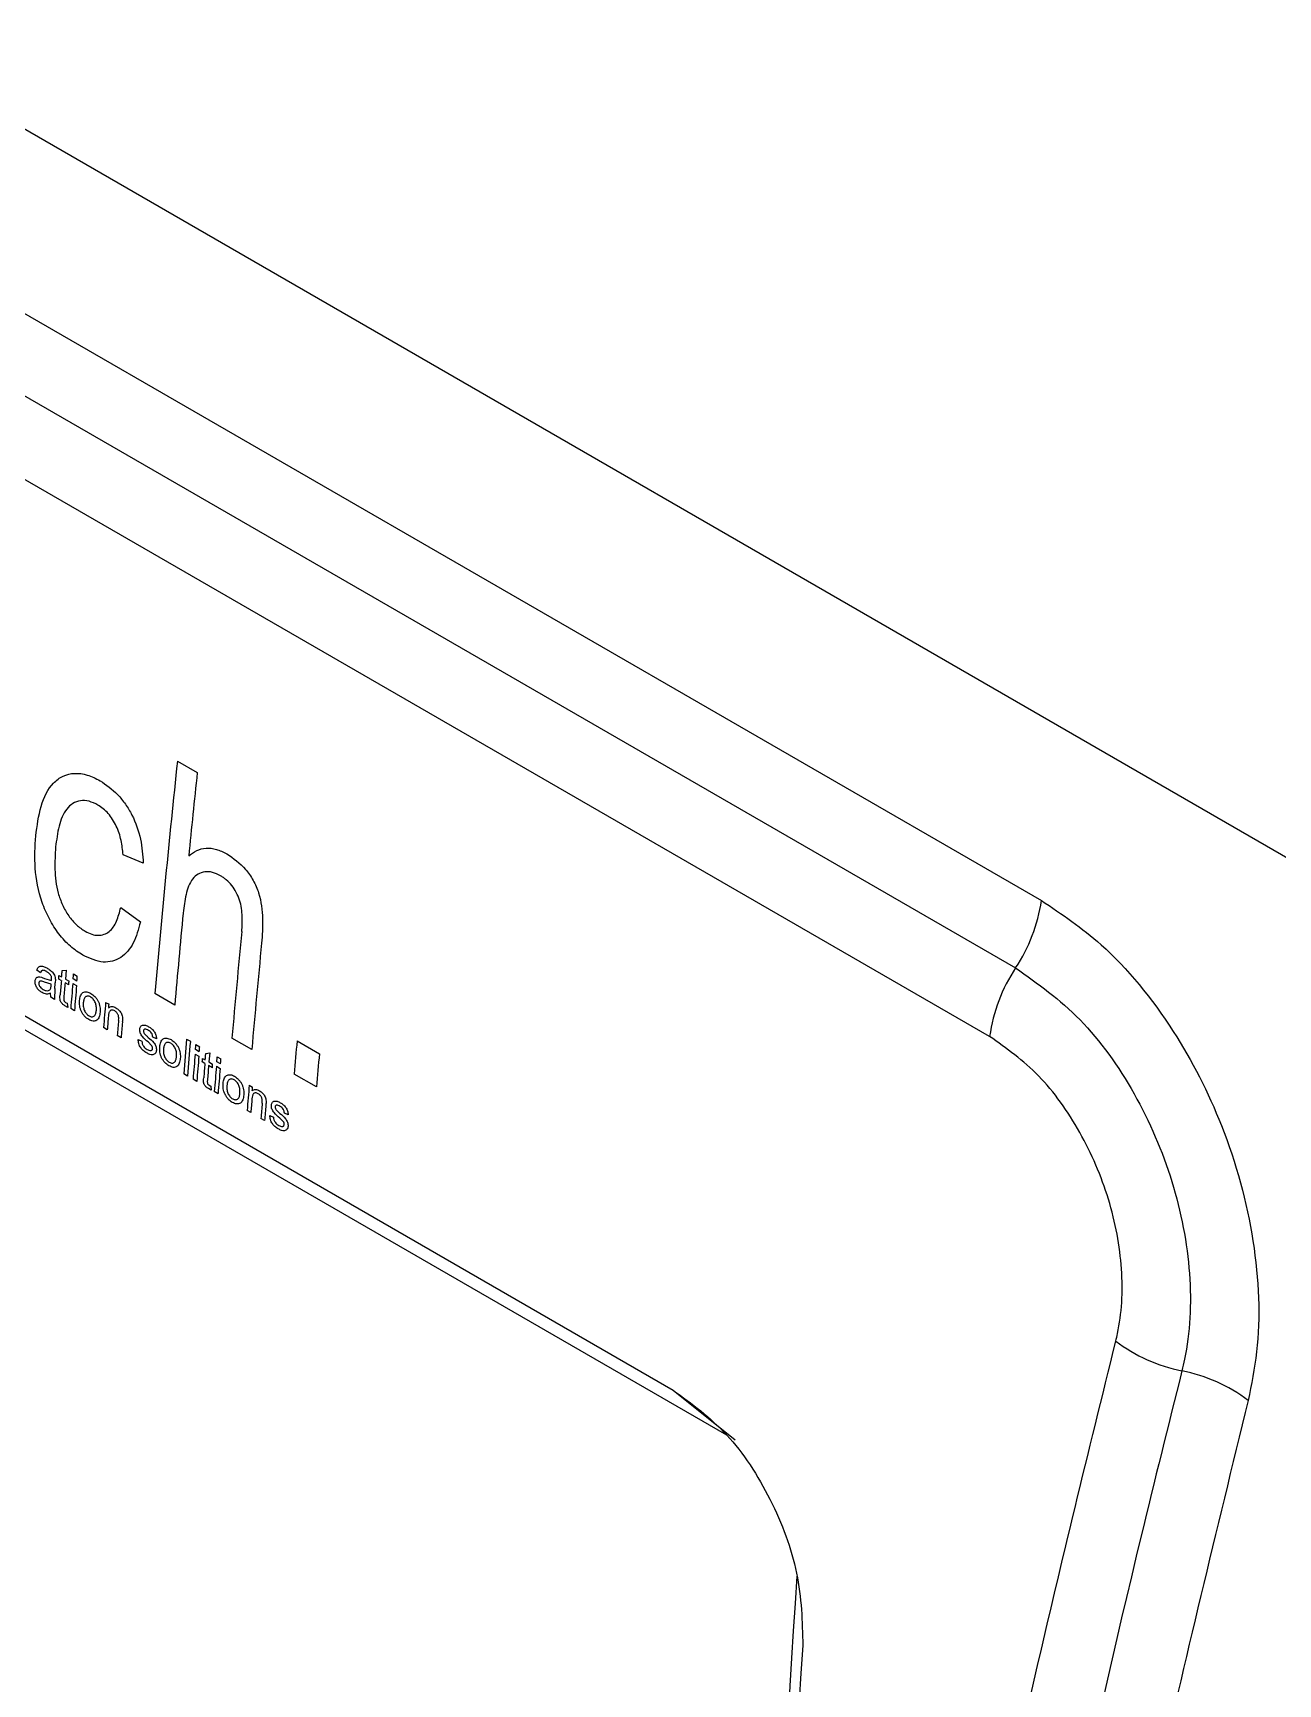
# Model space of a CAD drawing. Extents: x 75 to 2075, y 25 to 1460.
# Drawn here: x 1705.59 to 1735.12, y 638.32 to 677.47 of the extents above; entities that cross this region are included whole.
import ezdxf

# ---------------------------------------------------------------- set-up
doc = ezdxf.new("R2010")
doc.units = 0
doc.header["$LTSCALE"] = 5
doc.linetypes.add('SLD-KATı', pattern=[0])
doc.layers.get('0').update_dxf_attribs({"linetype": 'CONTINUOUS'})

msp = doc.modelspace()

# ---------------------------------------------------------------- linework, layer by layer
at = {"color": 7, "linetype": 'SLD-KATı'}
for p, q in [((1738.78, 655.913), (1660.998, 700.816)), ((1669.18, 691.724), (1729.507, 656.898)), ((1668.567, 690.125), (1728.894, 655.299)), ((1728.278, 653.674), (1667.951, 688.501)), ((1673.044, 672.835), (1720.774, 645.281)), ((1722.045, 644.217), (1674.511, 671.658)), ((1709.016, 660.203), (1709.488, 659.931)), ((1708.209, 657.783), (1707.73, 657.983)), ((1707.674, 656.733), (1708.139, 656.389)), ((1705.769, 655.184), (1705.682, 655.245)), ((1706.209, 655.12), (1706.271, 655.084)), ((1706.284, 655.234), (1706.378, 655.247)), ((1706.378, 655.247), (1706.36, 655.033)), ((1706.556, 655.156), (1706.644, 655.105)), ((1705.867, 655.049), (1706.032, 654.998)), ((1706.025, 654.913), (1705.869, 654.958)), ((1706.109, 654.812), (1706.106, 654.553)), ((1706.264, 654.999), (1706.202, 655.035)), ((1706.441, 654.897), (1706.352, 654.948)), ((1706.36, 655.033), (1706.448, 654.982)), ((1706.537, 654.931), (1706.625, 654.88)), ((1706.634, 654.987), (1706.546, 655.038)), ((1706.017, 654.604), (1706.007, 654.696)), ((1706.106, 654.553), (1706.017, 654.604)), ((1706.415, 654.363), (1706.347, 654.402)), ((1706.365, 654.481), (1706.404, 654.459)), ((1706.404, 654.459), (1706.415, 654.363)), ((1706.575, 654.282), (1706.486, 654.333)), ((1707.315, 654.482), (1707.395, 654.436)), ((1708.954, 654.416), (1708.482, 654.689)), ((1707.353, 653.833), (1707.265, 653.884)), ((1707.68, 653.644), (1707.592, 653.695)), ((1708.085, 653.601), (1708.174, 653.56)), ((1708.406, 653.457), (1708.32, 653.542)), ((1708.522, 653.617), (1708.432, 653.657)), ((1709.236, 653.609), (1709.324, 653.558)), ((1710.782, 653.361), (1710.31, 653.633)), ((1711.854, 653.568), (1712.385, 653.261)), ((1709.438, 653.257), (1709.526, 653.205)), ((1709.535, 653.312), (1709.447, 653.363)), ((1709.457, 653.481), (1709.545, 653.43)), ((1709.614, 653.154), (1709.676, 653.119)), ((1709.689, 653.268), (1709.783, 653.281)), ((1709.783, 653.281), (1709.765, 653.068)), ((1709.961, 653.19), (1710.049, 653.139)), ((1709.255, 652.735), (1709.166, 652.786)), ((1709.669, 653.033), (1709.607, 653.069)), ((1709.846, 652.931), (1709.758, 652.982)), ((1709.765, 653.068), (1709.853, 653.017)), ((1709.942, 652.965), (1710.03, 652.914)), ((1710.039, 653.021), (1709.951, 653.072)), ((1712.315, 652.476), (1711.784, 652.782)), ((1709.476, 652.607), (1709.387, 652.658)), ((1709.82, 652.398), (1709.752, 652.437)), ((1709.771, 652.515), (1709.809, 652.493)), ((1709.809, 652.493), (1709.82, 652.398)), ((1709.98, 652.316), (1709.891, 652.367)), ((1710.72, 652.516), (1710.8, 652.47)), ((1710.758, 651.867), (1710.67, 651.918)), ((1711.085, 651.678), (1710.997, 651.729)), ((1711.207, 651.798), (1711.296, 651.758)), ((1711.528, 651.655), (1711.442, 651.739)), ((1711.644, 651.815), (1711.555, 651.855)), ((1720.774, 645.281), (1722.24, 644.104))]:
    msp.add_line(p, q, dxfattribs=at)
at = {"color": 7, "linetype": 'SLD-KATı', "flags": 128}
for points in [[(1706.202, 655.035), (1706.203, 655.045), (1706.204, 655.056), (1706.205, 655.067), (1706.206, 655.077), (1706.207, 655.088), (1706.208, 655.099), (1706.208, 655.109), (1706.209, 655.12)], [(1706.271, 655.084), (1706.273, 655.103), (1706.274, 655.122), (1706.276, 655.141), (1706.278, 655.159), (1706.279, 655.178), (1706.281, 655.197), (1706.282, 655.215), (1706.284, 655.234)], [(1706.546, 655.038), (1706.547, 655.053), (1706.548, 655.067), (1706.549, 655.082), (1706.551, 655.097), (1706.552, 655.112), (1706.553, 655.126), (1706.555, 655.141), (1706.556, 655.156)], [(1706.022, 654.877), (1706.022, 654.882), (1706.023, 654.886), (1706.023, 654.891), (1706.023, 654.895), (1706.024, 654.9), (1706.024, 654.904), (1706.024, 654.909), (1706.025, 654.913)], [(1706.032, 654.998), (1706.032, 655.001), (1706.033, 655.005), (1706.033, 655.008), (1706.033, 655.011), (1706.033, 655.014), (1706.034, 655.017), (1706.034, 655.02), (1706.034, 655.023)], [(1706.109, 654.812), (1706.111, 654.829), (1706.112, 654.846), (1706.113, 654.863), (1706.115, 654.88), (1706.116, 654.896), (1706.118, 654.913), (1706.119, 654.93), (1706.12, 654.947)], [(1706.441, 654.897), (1706.442, 654.908), (1706.443, 654.918), (1706.444, 654.929), (1706.445, 654.94), (1706.445, 654.95), (1706.446, 654.961), (1706.447, 654.972), (1706.448, 654.982)], [(1706.634, 654.987), (1706.635, 655.002), (1706.637, 655.016), (1706.638, 655.031), (1706.639, 655.046), (1706.64, 655.061), (1706.642, 655.075), (1706.643, 655.09), (1706.644, 655.105)], [(1707.387, 654.351), (1707.388, 654.361), (1707.389, 654.372), (1707.39, 654.383), (1707.391, 654.393), (1707.392, 654.404), (1707.393, 654.415), (1707.394, 654.425), (1707.395, 654.436)], [(1709.447, 653.363), (1709.448, 653.378), (1709.449, 653.393), (1709.45, 653.407), (1709.452, 653.422), (1709.453, 653.437), (1709.454, 653.452), (1709.456, 653.466), (1709.457, 653.481)], [(1709.535, 653.312), (1709.536, 653.327), (1709.538, 653.342), (1709.539, 653.356), (1709.54, 653.371), (1709.541, 653.386), (1709.543, 653.4), (1709.544, 653.415), (1709.545, 653.43)], [(1709.607, 653.069), (1709.608, 653.08), (1709.609, 653.09), (1709.61, 653.101), (1709.611, 653.112), (1709.612, 653.122), (1709.613, 653.133), (1709.614, 653.144), (1709.614, 653.154)], [(1709.676, 653.119), (1709.678, 653.137), (1709.68, 653.156), (1709.681, 653.175), (1709.683, 653.193), (1709.684, 653.212), (1709.686, 653.231), (1709.688, 653.25), (1709.689, 653.268)], [(1709.951, 653.072), (1709.952, 653.087), (1709.953, 653.102), (1709.955, 653.116), (1709.956, 653.131), (1709.957, 653.146), (1709.958, 653.161), (1709.96, 653.175), (1709.961, 653.19)], [(1709.846, 652.931), (1709.847, 652.942), (1709.848, 652.952), (1709.849, 652.963), (1709.85, 652.974), (1709.851, 652.985), (1709.851, 652.995), (1709.852, 653.006), (1709.853, 653.017)], [(1710.039, 653.021), (1710.041, 653.036), (1710.042, 653.051), (1710.043, 653.065), (1710.044, 653.08), (1710.046, 653.095), (1710.047, 653.109), (1710.048, 653.124), (1710.049, 653.139)], [(1710.792, 652.385), (1710.793, 652.395), (1710.794, 652.406), (1710.795, 652.417), (1710.796, 652.427), (1710.797, 652.438), (1710.798, 652.449), (1710.799, 652.46), (1710.8, 652.47)]]:
    msp.add_lwpolyline(points, dxfattribs=at)
at = {"color": 7, "linetype": 'SLD-KATı'}
for centre, radius, start, end in [((2021.65, 627.139), 314.377, 173.96272, 174.9725), ((2025.108, 626.562), 317.379, 173.96489, 174.32366), ((1725.618, 657.472), 3.932, 326.4405, 351.5983), ((2019.326, 627.124), 311.57, 174.5712, 174.97461), ((2020.974, 626.314), 311.863, 174.50746, 174.97447), ((2021.44, 626.043), 311.858, 174.50869, 174.97448), ((1732.156, 653.132), 3.916, 146.4065, 172.04), ((2013.017, 628.955), 307.856, 175.14702, 175.21082), ((2013.095, 628.904), 307.846, 175.14702, 175.21316), ((2013.209, 628.808), 307.783, 175.13105, 175.24278), ((2013.298, 628.756), 307.783, 175.13105, 175.24278), ((2013.988, 628.358), 307.783, 175.13105, 175.24278), ((2013.846, 628.326), 307.552, 175.18179, 175.2428), ((2014.116, 628.186), 307.584, 175.17487, 175.2428), ((2014.207, 628.135), 307.586, 175.17437, 175.2428), ((2016.079, 627.244), 307.974, 175.08919, 175.24275), ((2016.168, 627.193), 307.974, 175.08919, 175.24275), ((2020.976, 625.596), 310.385, 174.82947, 174.97496), ((2016.11, 627.133), 307.783, 175.13105, 175.24278), ((2016.199, 627.082), 307.783, 175.13105, 175.24278), ((2021.506, 625.289), 310.385, 174.82947, 174.97496), ((2016.422, 626.989), 307.856, 175.14702, 175.21082), ((2016.5, 626.939), 307.846, 175.14702, 175.21316), ((2016.615, 626.842), 307.783, 175.13105, 175.24278), ((2016.703, 626.791), 307.783, 175.13105, 175.24278), ((2017.393, 626.392), 307.783, 175.13105, 175.24278), ((2017.251, 626.361), 307.552, 175.18179, 175.2428), ((2017.521, 626.22), 307.584, 175.17487, 175.2428), ((2017.612, 626.169), 307.586, 175.17437, 175.2428), ((1733.585, 649.505), 3.836, 232.8524, 258.7743), ((1732.101, 641.983), 3.831, 52.9728, 78.909), ((2001.673, 622.023), 278.604, 176.12132, 180.39735), ((2003.879, 620.242), 280.674, 176.12132, 180.39735)]:
    msp.add_arc(centre, radius, start, end, dxfattribs=at)
for points, knots in [([(1705.658, 658.428), (1705.69, 658.67), (1705.753, 659.153), (1705.995, 659.642), (1706.301, 659.862), (1706.575, 659.932), (1706.827, 659.896), (1707.032, 659.821), (1707.134, 659.766), (1707.185, 659.738)], [0, 0, 0, 0, 0.250303, 0.499499, 0.624588, 0.749635, 0.874665, 0.937322, 1, 1, 1, 1]), ([(1707.185, 659.738), (1707.328, 659.64), (1707.543, 659.494), (1707.788, 659.186), (1707.997, 658.843), (1708.167, 658.349), (1708.195, 657.972), (1708.209, 657.783)], [0, 0, 0, 0, 0.2497738, 0.3750564, 0.5003473, 0.7496828, 1, 1, 1, 1]), ([(1707.133, 659.161), (1707.062, 659.196), (1706.92, 659.266), (1706.713, 659.275), (1706.532, 659.209), (1706.336, 659.03), (1706.193, 658.67), (1706.151, 658.335), (1706.13, 658.167)], [0, 0, 0, 0, 0.1250227, 0.2499757, 0.3750092, 0.5000552, 0.7495668, 1, 1, 1, 1]), ([(1707.73, 657.983), (1707.718, 658.096), (1707.694, 658.321), (1707.6, 658.612), (1707.484, 658.823), (1707.379, 658.963), (1707.26, 659.08), (1707.176, 659.134), (1707.133, 659.161)], [0, 0, 0, 0, 0.250167, 0.499618, 0.625865, 0.749723, 0.874795, 1, 1, 1, 1]), ([(1706.778, 655.598), (1706.677, 655.663), (1706.476, 655.794), (1706.2, 656.095), (1705.972, 656.455), (1705.742, 656.983), (1705.613, 657.678), (1705.643, 658.178), (1705.658, 658.428)], [0, 0, 0, 0, 0.125114, 0.250124, 0.375193, 0.500314, 0.749651, 1, 1, 1, 1]), ([(1706.13, 658.167), (1706.119, 657.993), (1706.096, 657.646), (1706.149, 657.169), (1706.286, 656.792), (1706.432, 656.529), (1706.619, 656.307), (1706.76, 656.214), (1706.83, 656.167)], [0, 0, 0, 0, 0.250463, 0.500111, 0.625109, 0.750144, 0.875, 1, 1, 1, 1]), ([(1709.285, 657.954), (1709.347, 658.001), (1709.469, 658.094), (1709.693, 658.153), (1709.898, 658.13), (1710.066, 658.069), (1710.15, 658.025), (1710.191, 658.002)], [0, 0, 0, 0, 0.250085, 0.499906, 0.74968, 0.874806, 1, 1, 1, 1]), ([(1710.191, 658.002), (1710.345, 657.896), (1710.576, 657.736), (1710.82, 657.381), (1710.997, 656.978), (1711.053, 656.452), (1711.027, 656.075), (1711.014, 655.886)], [0, 0, 0, 0, 0.249318, 0.374506, 0.499501, 0.749146, 1, 1, 1, 1]), ([(1710.036, 657.485), (1709.973, 657.516), (1709.847, 657.579), (1709.664, 657.587), (1709.501, 657.533), (1709.325, 657.377), (1709.209, 657.046), (1709.172, 656.75), (1709.154, 656.601)], [0, 0, 0, 0, 0.125043, 0.250023, 0.375111, 0.500026, 0.74953, 1, 1, 1, 1]), ([(1710.543, 656.165), (1710.551, 656.282), (1710.567, 656.516), (1710.525, 656.841), (1710.419, 657.092), (1710.31, 657.259), (1710.2, 657.37), (1710.108, 657.442), (1710.06, 657.471), (1710.036, 657.485)], [0, 0, 0, 0, 0.250496, 0.499876, 0.624784, 0.749683, 0.874658, 0.937327, 1, 1, 1, 1]), ([(1706.83, 656.167), (1706.882, 656.141), (1706.985, 656.09), (1707.138, 656.064), (1707.278, 656.088), (1707.444, 656.176), (1707.587, 656.395), (1707.645, 656.62), (1707.674, 656.733)], [0, 0, 0, 0, 0.126096, 0.24727, 0.375704, 0.500326, 0.749704, 1, 1, 1, 1]), ([(1729.507, 656.898), (1729.987, 656.575), (1731.128, 655.805), (1732.641, 653.944), (1733.904, 651.49), (1734.627, 648.816), (1734.72, 646.569), (1734.485, 645.419), (1734.408, 645.042)], [0, 0, 0, 0, 0.1413673, 0.336642, 0.5100455, 0.7077776, 0.9040931, 1, 1, 1, 1]), ([(1708.139, 656.389), (1708.092, 656.215), (1707.996, 655.869), (1707.744, 655.566), (1707.48, 655.451), (1707.184, 655.414), (1706.94, 655.524), (1706.778, 655.598)], [0, 0, 0, 0, 0.250474, 0.500039, 0.626356, 0.750652, 1, 1, 1, 1]), ([(1705.682, 655.245), (1705.692, 655.271), (1705.708, 655.309), (1705.747, 655.336), (1705.794, 655.346), (1705.859, 655.33), (1705.911, 655.302), (1705.937, 655.288)], [0, 0, 0, 0, 0.249379, 0.373191, 0.4996, 0.749459, 1, 1, 1, 1]), ([(1705.917, 655.21), (1705.9, 655.219), (1705.87, 655.235), (1705.833, 655.244), (1705.809, 655.239), (1705.787, 655.222), (1705.777, 655.2), (1705.769, 655.184)], [0, 0, 0, 0, 0.283098, 0.500419, 0.605925, 0.720734, 1, 1, 1, 1]), ([(1706.017, 655.117), (1706.01, 655.128), (1705.996, 655.149), (1705.962, 655.182), (1705.935, 655.199), (1705.917, 655.21)], [0, 0, 0, 0, 0.249858, 0.500031, 1, 1, 1, 1]), ([(1705.937, 655.288), (1705.964, 655.272), (1706.005, 655.247), (1706.055, 655.197), (1706.089, 655.154), (1706.116, 655.102), (1706.126, 655.029), (1706.123, 654.98), (1706.12, 654.947)], [0, 0, 0, 0, 0.25031, 0.378804, 0.5004, 0.624996, 0.74964, 1, 1, 1, 1]), ([(1706.034, 655.023), (1706.035, 655.038), (1706.036, 655.061), (1706.029, 655.094), (1706.021, 655.11), (1706.017, 655.117)], [0, 0, 0, 0, 0.500396, 0.754321, 1, 1, 1, 1]), ([(1728.894, 655.299), (1729.419, 654.927), (1730.47, 654.182), (1731.768, 652.355), (1732.682, 650.243), (1733.103, 648.021), (1733.025, 646.533), (1732.86, 645.834), (1732.838, 645.743)], [0, 0, 0, 0, 0.192537, 0.385193, 0.578947, 0.774227, 0.97056, 1, 1, 1, 1]), ([(1705.807, 654.714), (1705.785, 654.728), (1705.743, 654.755), (1705.695, 654.809), (1705.665, 654.861), (1705.648, 654.903), (1705.64, 654.946), (1705.641, 654.972), (1705.641, 654.986)], [0, 0, 0, 0, 0.250181, 0.499648, 0.626661, 0.749787, 0.87257, 1, 1, 1, 1]), ([(1705.641, 654.986), (1705.643, 655), (1705.648, 655.028), (1705.666, 655.059), (1705.692, 655.079), (1705.733, 655.091), (1705.794, 655.08), (1705.842, 655.06), (1705.867, 655.049)], [0, 0, 0, 0, 0.125005, 0.249858, 0.370781, 0.49994, 0.742067, 1, 1, 1, 1]), ([(1705.869, 654.958), (1705.841, 654.971), (1705.804, 654.987), (1705.764, 654.987), (1705.747, 654.979), (1705.735, 654.963), (1705.732, 654.947), (1705.73, 654.939)], [0, 0, 0, 0, 0.500566, 0.637414, 0.758637, 0.875381, 1, 1, 1, 1]), ([(1705.73, 654.939), (1705.73, 654.932), (1705.73, 654.917), (1705.737, 654.892), (1705.748, 654.868), (1705.767, 654.841), (1705.796, 654.812), (1705.821, 654.797), (1705.835, 654.788)], [0, 0, 0, 0, 0.122859, 0.240313, 0.362752, 0.499437, 0.71692, 1, 1, 1, 1]), ([(1705.835, 654.788), (1705.857, 654.777), (1705.902, 654.755), (1705.955, 654.756), (1705.99, 654.775), (1706.014, 654.811), (1706.019, 654.851), (1706.022, 654.877)], [0, 0, 0, 0, 0.252536, 0.504379, 0.624361, 0.748753, 1, 1, 1, 1]), ([(1706.697, 654.525), (1706.702, 654.564), (1706.71, 654.624), (1706.743, 654.684), (1706.777, 654.715), (1706.819, 654.731), (1706.882, 654.735), (1706.933, 654.71), (1706.966, 654.694)], [0, 0, 0, 0, 0.249951, 0.377722, 0.500231, 0.623939, 0.750574, 1, 1, 1, 1]), ([(1706.007, 654.696), (1705.976, 654.687), (1705.914, 654.667), (1705.842, 654.699), (1705.807, 654.714)], [0, 0, 0, 0, 0.5006556, 1, 1, 1, 1]), ([(1706.347, 654.402), (1706.327, 654.415), (1706.298, 654.434), (1706.263, 654.473), (1706.246, 654.503), (1706.233, 654.541), (1706.231, 654.592), (1706.233, 654.634), (1706.235, 654.657)], [0, 0, 0, 0, 0.249911, 0.380593, 0.499892, 0.558296, 0.749349, 1, 1, 1, 1]), ([(1706.323, 654.594), (1706.322, 654.583), (1706.32, 654.562), (1706.323, 654.538), (1706.325, 654.526)], [0, 0, 0, 0, 0.497828, 1, 1, 1, 1]), ([(1706.325, 654.526), (1706.327, 654.521), (1706.332, 654.511), (1706.346, 654.494), (1706.358, 654.486), (1706.365, 654.481)], [0, 0, 0, 0, 0.25017, 0.500299, 1, 1, 1, 1]), ([(1706.914, 654.075), (1706.881, 654.098), (1706.831, 654.132), (1706.775, 654.204), (1706.74, 654.264), (1706.713, 654.33), (1706.693, 654.42), (1706.696, 654.483), (1706.697, 654.525)], [0, 0, 0, 0, 0.249404, 0.373969, 0.499843, 0.621332, 0.750085, 1, 1, 1, 1]), ([(1706.785, 654.474), (1706.784, 654.446), (1706.782, 654.403), (1706.793, 654.341), (1706.808, 654.295), (1706.83, 654.252), (1706.857, 654.214), (1706.889, 654.182), (1706.912, 654.167), (1706.924, 654.159)], [0, 0, 0, 0, 0.24985, 0.380072, 0.499897, 0.624298, 0.749093, 0.868688, 1, 1, 1, 1]), ([(1706.957, 654.61), (1706.945, 654.616), (1706.922, 654.627), (1706.889, 654.632), (1706.859, 654.626), (1706.833, 654.611), (1706.813, 654.585), (1706.794, 654.542), (1706.789, 654.501), (1706.785, 654.474)], [0, 0, 0, 0, 0.130993, 0.253657, 0.374412, 0.499969, 0.617306, 0.750049, 1, 1, 1, 1]), ([(1707.095, 654.295), (1707.096, 654.324), (1707.098, 654.367), (1707.088, 654.428), (1707.073, 654.474), (1707.051, 654.517), (1707.024, 654.555), (1706.992, 654.587), (1706.969, 654.602), (1706.957, 654.61)], [0, 0, 0, 0, 0.249863, 0.37943, 0.49988, 0.623912, 0.748905, 0.868701, 1, 1, 1, 1]), ([(1706.966, 654.694), (1706.999, 654.672), (1707.048, 654.638), (1707.104, 654.567), (1707.14, 654.508), (1707.166, 654.443), (1707.187, 654.354), (1707.185, 654.291), (1707.184, 654.25)], [0, 0, 0, 0, 0.2494359, 0.3737541, 0.4998704, 0.6222715, 0.7501464, 1, 1, 1, 1]), ([(1707.387, 654.351), (1707.398, 654.36), (1707.421, 654.378), (1707.463, 654.386), (1707.51, 654.378), (1707.541, 654.361), (1707.557, 654.353)], [0, 0, 0, 0, 0.249982, 0.499857, 0.742913, 1, 1, 1, 1]), ([(1707.557, 654.353), (1707.583, 654.336), (1707.622, 654.309), (1707.666, 654.255), (1707.693, 654.208), (1707.709, 654.157), (1707.717, 654.089), (1707.713, 654.041), (1707.711, 654.01)], [0, 0, 0, 0, 0.249458, 0.381579, 0.49958, 0.618189, 0.749556, 1, 1, 1, 1]), ([(1707.184, 654.25), (1707.179, 654.21), (1707.171, 654.15), (1707.139, 654.088), (1707.106, 654.055), (1707.064, 654.038), (1707.001, 654.034), (1706.949, 654.059), (1706.914, 654.075)], [0, 0, 0, 0, 0.250065, 0.378636, 0.500314, 0.623541, 0.748707, 1, 1, 1, 1]), ([(1706.924, 654.159), (1706.936, 654.153), (1706.959, 654.142), (1706.992, 654.137), (1707.022, 654.143), (1707.048, 654.159), (1707.067, 654.184), (1707.086, 654.227), (1707.092, 654.268), (1707.095, 654.295)], [0, 0, 0, 0, 0.130018, 0.252361, 0.373459, 0.49993, 0.62019, 0.742074, 1, 1, 1, 1]), ([(1707.531, 654.279), (1707.52, 654.284), (1707.498, 654.295), (1707.467, 654.301), (1707.441, 654.298), (1707.419, 654.285), (1707.403, 654.261), (1707.387, 654.221), (1707.383, 654.184), (1707.38, 654.159)], [0, 0, 0, 0, 0.14054, 0.266343, 0.383609, 0.499912, 0.617591, 0.740601, 1, 1, 1, 1]), ([(1707.622, 654.058), (1707.624, 654.078), (1707.626, 654.108), (1707.622, 654.151), (1707.613, 654.183), (1707.599, 654.212), (1707.581, 654.238), (1707.557, 654.261), (1707.54, 654.273), (1707.531, 654.279)], [0, 0, 0, 0, 0.2503567, 0.3847492, 0.5001539, 0.6155408, 0.7323793, 0.8584447, 1, 1, 1, 1]), ([(1708.124, 653.847), (1708.126, 653.861), (1708.13, 653.887), (1708.147, 653.917), (1708.171, 653.936), (1708.208, 653.948), (1708.264, 653.941), (1708.31, 653.917), (1708.335, 653.904)], [0, 0, 0, 0, 0.130933, 0.25153, 0.371248, 0.500005, 0.72531, 1, 1, 1, 1]), ([(1708.286, 653.283), (1708.259, 653.3), (1708.21, 653.332), (1708.154, 653.395), (1708.121, 653.453), (1708.094, 653.518), (1708.089, 653.568), (1708.085, 653.601)], [0, 0, 0, 0, 0.273815, 0.499886, 0.623477, 0.750257, 1, 1, 1, 1]), ([(1708.32, 653.542), (1708.274, 653.58), (1708.216, 653.629), (1708.158, 653.708), (1708.136, 653.754), (1708.123, 653.802), (1708.124, 653.832), (1708.124, 653.847)], [0, 0, 0, 0, 0.5004675, 0.6273656, 0.7499551, 0.8711124, 1, 1, 1, 1]), ([(1708.174, 653.56), (1708.176, 653.54), (1708.179, 653.51), (1708.196, 653.469), (1708.218, 653.432), (1708.254, 653.394), (1708.284, 653.374), (1708.3, 653.365)], [0, 0, 0, 0, 0.249448, 0.373056, 0.499758, 0.749472, 1, 1, 1, 1]), ([(1708.33, 653.817), (1708.315, 653.826), (1708.287, 653.84), (1708.254, 653.847), (1708.234, 653.842), (1708.224, 653.834), (1708.216, 653.822), (1708.214, 653.811), (1708.213, 653.805)], [0, 0, 0, 0, 0.335038, 0.591533, 0.698418, 0.797574, 0.895779, 1, 1, 1, 1]), ([(1708.213, 653.805), (1708.213, 653.799), (1708.213, 653.788), (1708.217, 653.771), (1708.225, 653.754), (1708.231, 653.744), (1708.235, 653.738)], [0, 0, 0, 0, 0.269556, 0.499593, 0.720713, 1, 1, 1, 1]), ([(1708.235, 653.738), (1708.246, 653.727), (1708.275, 653.695), (1708.306, 653.667), (1708.326, 653.649)], [0, 0, 0, 0, 0.366171, 1, 1, 1, 1]), ([(1708.326, 653.649), (1708.371, 653.611), (1708.428, 653.563), (1708.487, 653.485), (1708.507, 653.441), (1708.519, 653.393), (1708.518, 653.364), (1708.518, 653.348)], [0, 0, 0, 0, 0.500528, 0.628043, 0.750511, 0.866401, 1, 1, 1, 1]), ([(1708.432, 653.657), (1708.431, 653.674), (1708.429, 653.699), (1708.415, 653.732), (1708.397, 653.763), (1708.368, 653.794), (1708.343, 653.809), (1708.33, 653.817)], [0, 0, 0, 0, 0.249533, 0.372625, 0.49992, 0.749495, 1, 1, 1, 1]), ([(1708.335, 653.904), (1708.357, 653.89), (1708.403, 653.861), (1708.455, 653.806), (1708.49, 653.752), (1708.515, 653.692), (1708.519, 653.647), (1708.522, 653.617)], [0, 0, 0, 0, 0.2504, 0.500265, 0.628404, 0.750388, 1, 1, 1, 1]), ([(1708.599, 653.427), (1708.604, 653.467), (1708.612, 653.526), (1708.644, 653.586), (1708.678, 653.618), (1708.72, 653.633), (1708.783, 653.637), (1708.834, 653.613), (1708.868, 653.597)], [0, 0, 0, 0, 0.249951, 0.377722, 0.500231, 0.623939, 0.750574, 1, 1, 1, 1]), ([(1708.868, 653.597), (1708.901, 653.574), (1708.95, 653.54), (1709.006, 653.469), (1709.041, 653.41), (1709.068, 653.345), (1709.089, 653.256), (1709.087, 653.194), (1709.086, 653.153)], [0, 0, 0, 0, 0.249436, 0.373754, 0.49987, 0.622272, 0.750146, 1, 1, 1, 1]), ([(1731.269, 646.448), (1731.283, 646.508), (1731.407, 647.027), (1731.472, 648.139), (1731.158, 649.821), (1730.466, 651.429), (1729.478, 652.823), (1728.677, 653.391), (1728.278, 653.674)], [0, 0, 0, 0, 0.025767, 0.221696, 0.417508, 0.612392, 0.806369, 1, 1, 1, 1]), ([(1708.518, 653.348), (1708.516, 653.333), (1708.512, 653.304), (1708.493, 653.271), (1708.467, 653.249), (1708.424, 653.236), (1708.361, 653.244), (1708.311, 653.27), (1708.286, 653.283)], [0, 0, 0, 0, 0.125057, 0.249991, 0.36935, 0.500201, 0.749737, 1, 1, 1, 1]), ([(1708.3, 653.365), (1708.314, 653.357), (1708.341, 653.343), (1708.374, 653.336), (1708.397, 653.34), (1708.413, 653.348), (1708.424, 653.364), (1708.427, 653.38), (1708.428, 653.388)], [0, 0, 0, 0, 0.274597, 0.500158, 0.624786, 0.749464, 0.868907, 1, 1, 1, 1]), ([(1708.428, 653.388), (1708.428, 653.394), (1708.428, 653.405), (1708.425, 653.423), (1708.417, 653.44), (1708.41, 653.451), (1708.406, 653.457)], [0, 0, 0, 0, 0.273862, 0.499665, 0.719792, 1, 1, 1, 1]), ([(1708.816, 652.977), (1708.783, 653), (1708.733, 653.034), (1708.677, 653.106), (1708.641, 653.167), (1708.615, 653.233), (1708.595, 653.323), (1708.597, 653.386), (1708.599, 653.427)], [0, 0, 0, 0, 0.249404, 0.373969, 0.499843, 0.621332, 0.750085, 1, 1, 1, 1]), ([(1708.687, 653.376), (1708.686, 653.348), (1708.684, 653.305), (1708.694, 653.243), (1708.709, 653.197), (1708.731, 653.154), (1708.759, 653.116), (1708.79, 653.084), (1708.813, 653.069), (1708.825, 653.061)], [0, 0, 0, 0, 0.24985, 0.380072, 0.499897, 0.624298, 0.749093, 0.868688, 1, 1, 1, 1]), ([(1708.858, 653.512), (1708.847, 653.518), (1708.823, 653.529), (1708.79, 653.534), (1708.76, 653.528), (1708.735, 653.513), (1708.714, 653.488), (1708.695, 653.444), (1708.69, 653.403), (1708.687, 653.376)], [0, 0, 0, 0, 0.130993, 0.253657, 0.374412, 0.499969, 0.617306, 0.750049, 1, 1, 1, 1]), ([(1709.086, 653.153), (1709.08, 653.113), (1709.072, 653.052), (1709.041, 652.99), (1709.007, 652.957), (1708.966, 652.94), (1708.902, 652.936), (1708.85, 652.961), (1708.816, 652.977)], [0, 0, 0, 0, 0.250065, 0.378636, 0.500314, 0.623541, 0.748707, 1, 1, 1, 1]), ([(1708.825, 653.061), (1708.837, 653.055), (1708.86, 653.044), (1708.893, 653.04), (1708.923, 653.046), (1708.949, 653.061), (1708.969, 653.086), (1708.988, 653.13), (1708.993, 653.17), (1708.997, 653.198)], [0, 0, 0, 0, 0.130018, 0.252361, 0.373459, 0.49993, 0.62019, 0.742074, 1, 1, 1, 1]), ([(1708.997, 653.198), (1708.998, 653.226), (1709, 653.269), (1708.989, 653.331), (1708.974, 653.376), (1708.952, 653.419), (1708.925, 653.457), (1708.893, 653.49), (1708.87, 653.505), (1708.858, 653.512)], [0, 0, 0, 0, 0.249863, 0.37943, 0.49988, 0.623912, 0.748905, 0.868701, 1, 1, 1, 1]), ([(1710.102, 652.559), (1710.107, 652.599), (1710.116, 652.658), (1710.148, 652.718), (1710.182, 652.75), (1710.224, 652.765), (1710.287, 652.769), (1710.338, 652.745), (1710.372, 652.729)], [0, 0, 0, 0, 0.249951, 0.377722, 0.500231, 0.623939, 0.750574, 1, 1, 1, 1]), ([(1709.752, 652.437), (1709.733, 652.449), (1709.703, 652.468), (1709.668, 652.507), (1709.651, 652.537), (1709.638, 652.575), (1709.636, 652.627), (1709.639, 652.668), (1709.64, 652.692)], [0, 0, 0, 0, 0.249911, 0.380593, 0.499892, 0.558296, 0.749349, 1, 1, 1, 1]), ([(1709.728, 652.628), (1709.727, 652.617), (1709.725, 652.596), (1709.728, 652.572), (1709.73, 652.56)], [0, 0, 0, 0, 0.497828, 1, 1, 1, 1]), ([(1709.73, 652.56), (1709.732, 652.555), (1709.737, 652.545), (1709.751, 652.528), (1709.763, 652.521), (1709.771, 652.515)], [0, 0, 0, 0, 0.25017, 0.500299, 1, 1, 1, 1]), ([(1710.319, 652.109), (1710.286, 652.132), (1710.236, 652.166), (1710.18, 652.238), (1710.145, 652.299), (1710.118, 652.365), (1710.099, 652.455), (1710.101, 652.518), (1710.102, 652.559)], [0, 0, 0, 0, 0.249404, 0.373969, 0.499843, 0.621332, 0.750085, 1, 1, 1, 1]), ([(1710.191, 652.508), (1710.189, 652.48), (1710.187, 652.437), (1710.198, 652.375), (1710.213, 652.329), (1710.235, 652.286), (1710.262, 652.248), (1710.294, 652.216), (1710.317, 652.201), (1710.329, 652.193)], [0, 0, 0, 0, 0.24985, 0.380072, 0.499897, 0.624298, 0.749093, 0.868688, 1, 1, 1, 1]), ([(1710.362, 652.644), (1710.35, 652.65), (1710.327, 652.661), (1710.294, 652.666), (1710.264, 652.66), (1710.238, 652.645), (1710.218, 652.62), (1710.199, 652.576), (1710.194, 652.535), (1710.191, 652.508)], [0, 0, 0, 0, 0.130993, 0.253657, 0.374412, 0.499969, 0.617306, 0.750049, 1, 1, 1, 1]), ([(1710.5, 652.33), (1710.501, 652.358), (1710.503, 652.401), (1710.493, 652.463), (1710.478, 652.508), (1710.456, 652.551), (1710.429, 652.589), (1710.397, 652.622), (1710.374, 652.637), (1710.362, 652.644)], [0, 0, 0, 0, 0.249863, 0.37943, 0.49988, 0.623912, 0.748905, 0.868701, 1, 1, 1, 1]), ([(1710.372, 652.729), (1710.404, 652.706), (1710.453, 652.672), (1710.509, 652.601), (1710.545, 652.542), (1710.571, 652.477), (1710.592, 652.388), (1710.59, 652.326), (1710.589, 652.285)], [0, 0, 0, 0, 0.249436, 0.373754, 0.49987, 0.622272, 0.750146, 1, 1, 1, 1]), ([(1710.792, 652.385), (1710.803, 652.394), (1710.826, 652.412), (1710.868, 652.42), (1710.915, 652.412), (1710.946, 652.396), (1710.963, 652.387)], [0, 0, 0, 0, 0.249982, 0.499857, 0.742913, 1, 1, 1, 1]), ([(1710.963, 652.387), (1710.988, 652.37), (1711.027, 652.343), (1711.071, 652.289), (1711.098, 652.242), (1711.114, 652.191), (1711.122, 652.123), (1711.118, 652.075), (1711.116, 652.044)], [0, 0, 0, 0, 0.249458, 0.381579, 0.49958, 0.618189, 0.749556, 1, 1, 1, 1]), ([(1710.589, 652.285), (1710.584, 652.245), (1710.576, 652.184), (1710.545, 652.122), (1710.511, 652.089), (1710.469, 652.072), (1710.406, 652.068), (1710.354, 652.093), (1710.319, 652.109)], [0, 0, 0, 0, 0.250065, 0.378636, 0.500314, 0.623541, 0.748707, 1, 1, 1, 1]), ([(1710.329, 652.193), (1710.341, 652.187), (1710.364, 652.176), (1710.397, 652.172), (1710.427, 652.178), (1710.453, 652.193), (1710.473, 652.218), (1710.492, 652.262), (1710.497, 652.302), (1710.5, 652.33)], [0, 0, 0, 0, 0.130018, 0.252361, 0.373459, 0.49993, 0.62019, 0.742074, 1, 1, 1, 1]), ([(1710.936, 652.313), (1710.925, 652.319), (1710.903, 652.329), (1710.873, 652.336), (1710.846, 652.332), (1710.824, 652.319), (1710.808, 652.296), (1710.793, 652.255), (1710.788, 652.218), (1710.785, 652.193)], [0, 0, 0, 0, 0.14054, 0.266343, 0.383609, 0.499912, 0.617591, 0.740601, 1, 1, 1, 1]), ([(1711.027, 652.093), (1711.029, 652.112), (1711.031, 652.143), (1711.027, 652.185), (1711.018, 652.217), (1711.004, 652.246), (1710.986, 652.272), (1710.963, 652.295), (1710.945, 652.307), (1710.936, 652.313)], [0, 0, 0, 0, 0.250357, 0.384749, 0.500154, 0.615541, 0.732379, 0.858445, 1, 1, 1, 1]), ([(1711.442, 651.739), (1711.396, 651.778), (1711.338, 651.827), (1711.28, 651.906), (1711.258, 651.951), (1711.245, 652), (1711.246, 652.029), (1711.246, 652.045)], [0, 0, 0, 0, 0.500467, 0.627366, 0.749955, 0.871112, 1, 1, 1, 1]), ([(1711.246, 652.045), (1711.248, 652.059), (1711.252, 652.085), (1711.269, 652.115), (1711.293, 652.134), (1711.33, 652.145), (1711.386, 652.138), (1711.432, 652.115), (1711.457, 652.102)], [0, 0, 0, 0, 0.130933, 0.25153, 0.371248, 0.500005, 0.72531, 1, 1, 1, 1]), ([(1711.452, 652.015), (1711.437, 652.023), (1711.409, 652.038), (1711.376, 652.044), (1711.356, 652.039), (1711.346, 652.032), (1711.338, 652.019), (1711.336, 652.009), (1711.335, 652.003)], [0, 0, 0, 0, 0.335038, 0.591533, 0.698418, 0.797574, 0.895779, 1, 1, 1, 1]), ([(1711.335, 652.003), (1711.335, 651.997), (1711.335, 651.986), (1711.339, 651.969), (1711.347, 651.952), (1711.354, 651.942), (1711.357, 651.936)], [0, 0, 0, 0, 0.269556, 0.499593, 0.720713, 1, 1, 1, 1]), ([(1711.555, 651.855), (1711.553, 651.872), (1711.551, 651.896), (1711.537, 651.93), (1711.519, 651.96), (1711.49, 651.991), (1711.465, 652.007), (1711.452, 652.015)], [0, 0, 0, 0, 0.249533, 0.372625, 0.49992, 0.749495, 1, 1, 1, 1]), ([(1711.457, 652.102), (1711.48, 652.088), (1711.525, 652.059), (1711.577, 652.003), (1711.612, 651.95), (1711.637, 651.89), (1711.641, 651.845), (1711.644, 651.815)], [0, 0, 0, 0, 0.2504, 0.500265, 0.628404, 0.750388, 1, 1, 1, 1]), ([(1711.408, 651.481), (1711.381, 651.498), (1711.332, 651.53), (1711.276, 651.592), (1711.243, 651.65), (1711.217, 651.716), (1711.211, 651.766), (1711.207, 651.798)], [0, 0, 0, 0, 0.273815, 0.499886, 0.623477, 0.750257, 1, 1, 1, 1]), ([(1711.296, 651.758), (1711.298, 651.738), (1711.301, 651.707), (1711.318, 651.667), (1711.34, 651.63), (1711.376, 651.591), (1711.406, 651.572), (1711.422, 651.562)], [0, 0, 0, 0, 0.249448, 0.373056, 0.499758, 0.749472, 1, 1, 1, 1]), ([(1711.357, 651.936), (1711.368, 651.924), (1711.397, 651.892), (1711.428, 651.864), (1711.448, 651.847)], [0, 0, 0, 0, 0.3661709, 1, 1, 1, 1]), ([(1711.422, 651.562), (1711.436, 651.555), (1711.463, 651.541), (1711.496, 651.534), (1711.519, 651.538), (1711.535, 651.546), (1711.546, 651.562), (1711.549, 651.577), (1711.55, 651.585)], [0, 0, 0, 0, 0.274597, 0.500158, 0.624786, 0.749464, 0.868907, 1, 1, 1, 1]), ([(1711.448, 651.847), (1711.493, 651.809), (1711.55, 651.761), (1711.609, 651.683), (1711.629, 651.638), (1711.641, 651.591), (1711.64, 651.561), (1711.64, 651.546)], [0, 0, 0, 0, 0.500528, 0.628043, 0.750511, 0.866401, 1, 1, 1, 1]), ([(1711.55, 651.585), (1711.55, 651.592), (1711.55, 651.603), (1711.547, 651.621), (1711.539, 651.638), (1711.532, 651.649), (1711.528, 651.655)], [0, 0, 0, 0, 0.273862, 0.499665, 0.719792, 1, 1, 1, 1]), ([(1711.64, 651.546), (1711.638, 651.531), (1711.634, 651.502), (1711.615, 651.469), (1711.589, 651.447), (1711.546, 651.433), (1711.483, 651.441), (1711.433, 651.467), (1711.408, 651.481)], [0, 0, 0, 0, 0.125057, 0.249991, 0.36935, 0.500201, 0.749737, 1, 1, 1, 1]), ([(1723.125, 592.122), (1723.235, 594.764), (1723.455, 600.053), (1724.384, 610.314), (1726.153, 623.057), (1728.674, 635.896), (1730.622, 643.817), (1731.269, 646.448)], [0, 0, 0, 0, 0.1565718, 0.3133921, 0.5875238, 0.862996, 1, 1, 1, 1]), ([(1732.838, 645.743), (1732.512, 644.437), (1730.883, 637.905), (1728.879, 628.413), (1727.042, 617.412), (1725.901, 608.583), (1725.091, 599.934), (1724.858, 594.364), (1724.742, 591.576)], [0, 0, 0, 0, 0.068048, 0.340392, 0.504571, 0.669037, 0.834372, 1, 1, 1, 1]), ([(1720.774, 645.281), (1721.212, 644.963), (1722.09, 644.326), (1723.13, 642.727), (1723.806, 640.922), (1723.834, 639.794), (1723.848, 639.228)], [0, 0, 0, 0, 0.249123, 0.498545, 0.748576, 1, 1, 1, 1]), ([(1734.408, 645.042), (1733.655, 641.952), (1731.643, 633.698), (1729.88, 624.428), (1728.211, 613.763), (1726.958, 603.671), (1726.558, 595.246), (1726.359, 591.033)], [0, 0, 0, 0, 0.1618866, 0.4325107, 0.5001292, 0.7500647, 1, 1, 1, 1])]:
    msp.add_open_spline(points, degree=3, knots=knots, dxfattribs=at)

doc.saveas('drawing.dxf')
